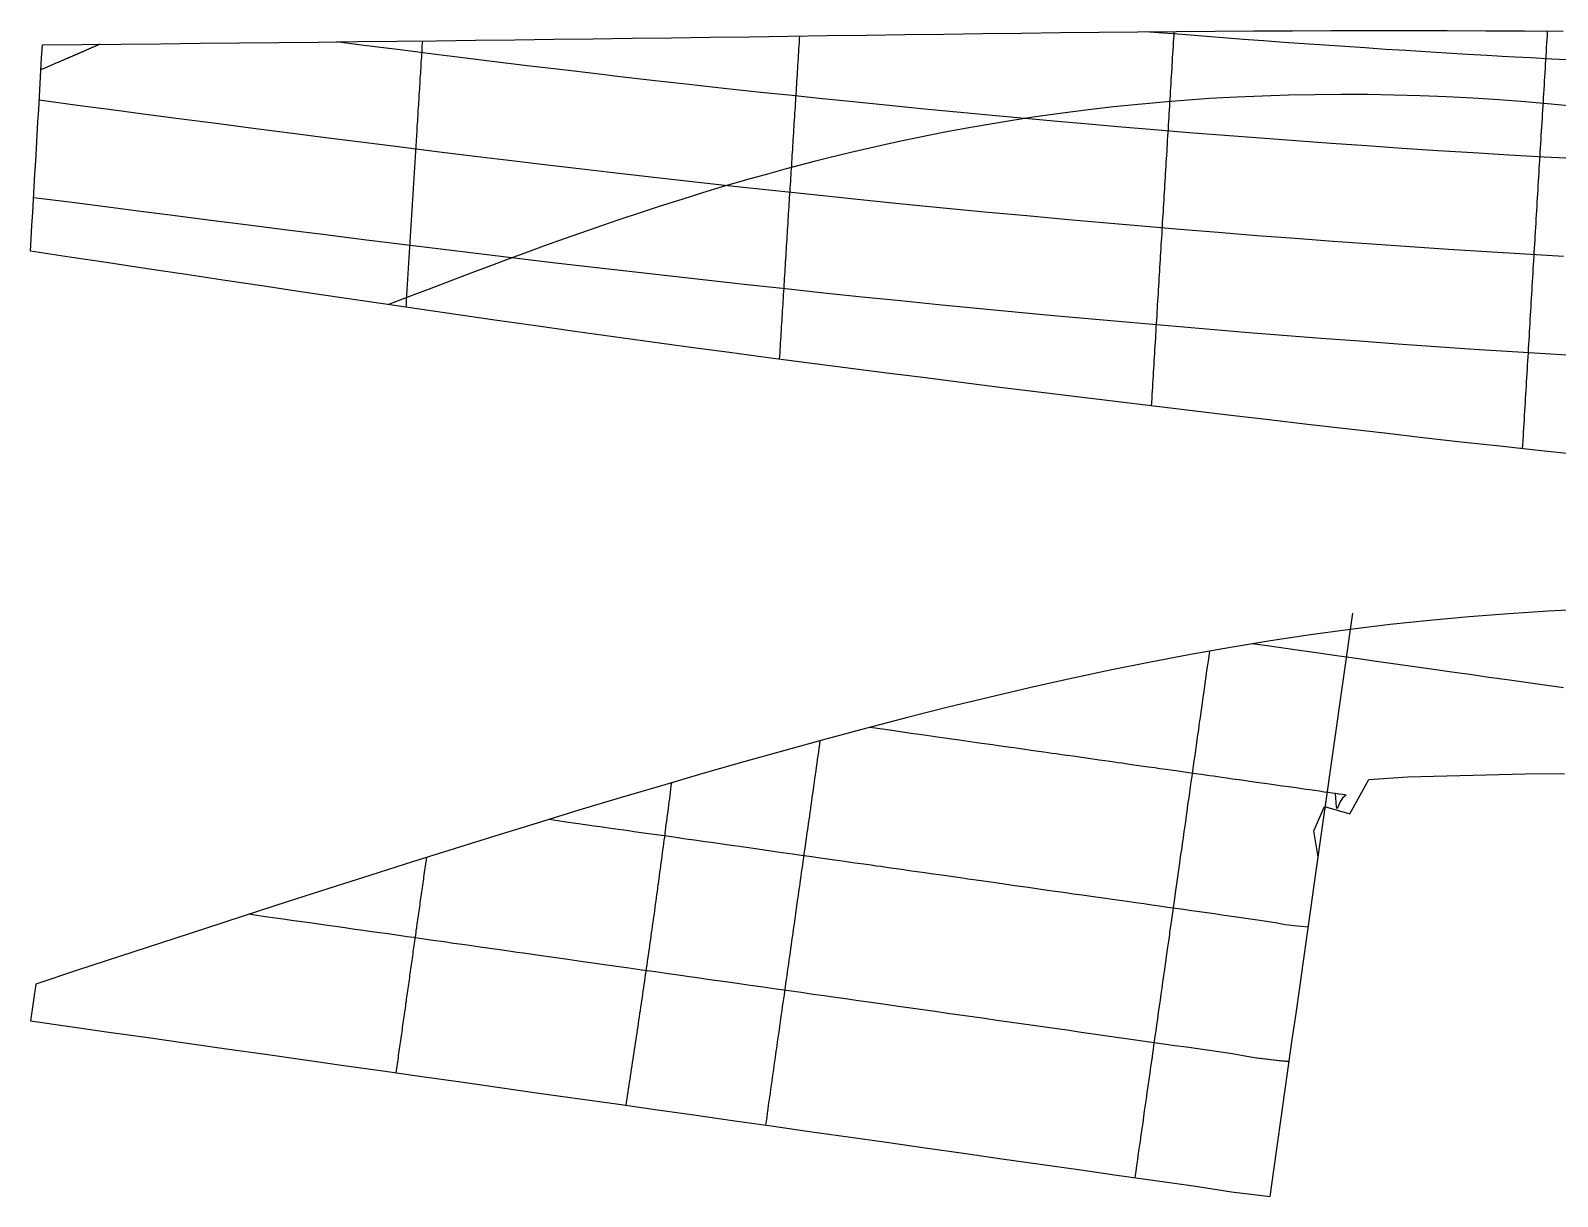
# Model space of a CAD drawing. Extents: x 0 to 10.8, y -3.3 to 3.4.
# Drawn here: x 0 to 1.682, y -2.163 to -0.88 of the extents above; entities that cross this region are included whole.
import ezdxf

# ---------------------------------------------------------------- set-up
doc = ezdxf.new("R2010")
doc.units = 0
doc.header["$MEASUREMENT"] = 0
for name, color, linetype in [('buttocks', 7, 'Continuous'), ('stations', 7, 'Continuous'), ('waterlines', 7, 'Continuous'), ('Борт', 7, 'Continuous'), ('Палуба', 7, 'Continuous')]:
    doc.layers.add(name, color=color, linetype=linetype)

msp = doc.modelspace()

# ---------------------------------------------------------------- linework, layer by layer
at = {"color": 4, "linetype": 'ByBlock'}
msp.add_line((1.4145, -1.8181), (1.4567, -1.5211), dxfattribs=at)
at = {"layer": 'buttocks', "color": 135}
for points in [[(0.0763, -0.8947), (0.0756, -0.895), (0.0749, -0.8953), (0.0743, -0.8956), (0.0736, -0.8959), (0.073, -0.8962), (0.0723, -0.8964), (0.0716, -0.8967), (0.071, -0.897), (0.0703, -0.8973), (0.0697, -0.8976), (0.069, -0.8979), (0.0684, -0.8982), (0.0677, -0.8984), (0.0671, -0.8987), (0.0664, -0.899), (0.0658, -0.8993), (0.0652, -0.8995), (0.0645, -0.8998), (0.0639, -0.9001), (0.0633, -0.9004), (0.0627, -0.9006), (0.0621, -0.9009), (0.0615, -0.9011), (0.0609, -0.9014), (0.0603, -0.9017), (0.0597, -0.9019), (0.0591, -0.9022), (0.0586, -0.9024), (0.058, -0.9027), (0.0575, -0.9029), (0.0569, -0.9031), (0.0564, -0.9034), (0.0558, -0.9036), (0.0553, -0.9038), (0.0548, -0.9041), (0.0543, -0.9043), (0.0538, -0.9045), (0.0533, -0.9047), (0.0528, -0.9049), (0.0523, -0.9051), (0.0518, -0.9054), (0.0513, -0.9056), (0.0509, -0.9058), (0.0504, -0.906), (0.0499, -0.9062), (0.0494, -0.9064), (0.0489, -0.9066), (0.0484, -0.9068), (0.0479, -0.907), (0.0474, -0.9073), (0.0469, -0.9075), (0.0464, -0.9077), (0.0459, -0.9079), (0.0454, -0.9081), (0.0448, -0.9084), (0.0443, -0.9086), (0.0437, -0.9089), (0.0432, -0.9091), (0.0426, -0.9093), (0.042, -0.9096), (0.0414, -0.9099), (0.0408, -0.9101), (0.0402, -0.9104), (0.0395, -0.9107), (0.0389, -0.9109), (0.0382, -0.9112), (0.0376, -0.9115), (0.0369, -0.9118), (0.0362, -0.9121), (0.0355, -0.9124), (0.0348, -0.9127), (0.0341, -0.913), (0.0333, -0.9133), (0.0326, -0.9136), (0.0319, -0.914), (0.0311, -0.9143), (0.0303, -0.9146), (0.0296, -0.9149), (0.0288, -0.9153), (0.028, -0.9156), (0.0272, -0.9159), (0.0264, -0.9163), (0.0256, -0.9166), (0.0248, -0.917), (0.024, -0.9173), (0.0232, -0.9177), (0.0224, -0.918), (0.0216, -0.9184), (0.0207, -0.9187), (0.0199, -0.9191), (0.0191, -0.9195), (0.0182, -0.9198), (0.0174, -0.9202), (0.0165, -0.9205), (0.0157, -0.9209), (0.0149, -0.9213), (0.014, -0.9216), (0.0132, -0.922), (0.0123, -0.9223), (0.0115, -0.9227)], [(1.7054, -0.9636), (1.675, -0.9606), (1.6463, -0.9581), (1.6176, -0.9559), (1.5886, -0.9541), (1.5598, -0.9526), (1.5308, -0.9514), (1.5019, -0.9506), (1.4729, -0.9501), (1.4439, -0.95), (1.415, -0.9502), (1.3859, -0.9507), (1.3566, -0.9517), (1.3287, -0.9529), (1.2986, -0.9546), (1.2659, -0.9569), (1.2519, -0.958), (1.2243, -0.9605), (1.193, -0.9636), (1.1654, -0.9668), (1.1366, -0.9705), (1.1043, -0.9751), (1.0817, -0.9785), (1.0639, -0.9815), (1.0358, -0.9862), (1.0071, -0.9916), (0.9767, -0.9977), (0.9588, -1.0014), (0.9373, -1.0061), (0.9036, -1.0139), (0.8779, -1.0202), (0.8633, -1.0238), (0.8323, -1.0319), (0.8092, -1.0383), (0.7912, -1.0433), (0.7619, -1.0518), (0.7403, -1.0583), (0.7184, -1.0651), (0.6912, -1.0738), (0.6736, -1.0796), (0.6471, -1.0884), (0.6299, -1.0943), (0.6059, -1.1026), (0.5879, -1.109), (0.5652, -1.1171), (0.5474, -1.1236), (0.5244, -1.132), (0.5077, -1.1382), (0.4832, -1.1474), (0.4678, -1.1533), (0.439, -1.1642), (0.4252, -1.1695), (0.3943, -1.1814)], [(1.6887, -1.6035), (1.665, -1.6002), (1.6472, -1.5976), (1.6266, -1.5947), (1.6063, -1.5919), (1.5879, -1.5892), (1.5656, -1.5861), (1.5482, -1.5836), (1.5246, -1.5803), (1.5063, -1.5777), (1.4825, -1.5743), (1.4602, -1.5711), (1.439, -1.5681), (1.411, -1.5642), (1.3951, -1.5619), (1.3648, -1.5576), (1.3457, -1.5549)], [(0.9249, -1.6468), (0.933, -1.6479), (0.9409, -1.649), (0.9486, -1.6501), (0.9561, -1.6512), (0.9632, -1.6522), (0.9698, -1.6531), (0.9759, -1.654), (0.9816, -1.6548), (0.9868, -1.6555), (0.9917, -1.6562), (0.9964, -1.6569), (1.0014, -1.6576), (1.0073, -1.6584), (1.0145, -1.6595), (1.0234, -1.6607), (1.033, -1.6621), (1.0425, -1.6634), (1.0508, -1.6646), (1.0569, -1.6655), (1.06, -1.6659), (1.0616, -1.6661), (1.0662, -1.6668), (1.0737, -1.6679), (1.083, -1.6692), (1.0929, -1.6706), (1.1024, -1.6719), (1.1103, -1.673), (1.1163, -1.6739), (1.121, -1.6746), (1.1252, -1.6752), (1.1299, -1.6758), (1.1355, -1.6766), (1.1417, -1.6775), (1.1484, -1.6784), (1.1555, -1.6795), (1.1628, -1.6805), (1.1701, -1.6815), (1.1771, -1.6825), (1.1835, -1.6834), (1.189, -1.6842), (1.1936, -1.6848), (1.1977, -1.6854), (1.2023, -1.6861), (1.2082, -1.6869), (1.2155, -1.688), (1.2235, -1.6891), (1.2313, -1.6902), (1.2383, -1.6912), (1.2438, -1.692), (1.2477, -1.6925), (1.2511, -1.693), (1.2556, -1.6936), (1.2616, -1.6945), (1.2687, -1.6955), (1.2761, -1.6965), (1.2832, -1.6976), (1.2894, -1.6984), (1.2944, -1.6991), (1.2988, -1.6998), (1.303, -1.7004), (1.3074, -1.701), (1.3123, -1.7017), (1.3178, -1.7025), (1.3242, -1.7034), (1.3314, -1.7044), (1.3387, -1.7054), (1.3454, -1.7064), (1.3506, -1.7071), (1.3537, -1.7075), (1.3555, -1.7078), (1.3592, -1.7083), (1.3648, -1.7091), (1.3717, -1.7101), (1.3789, -1.7111), (1.3857, -1.7121), (1.3916, -1.7129), (1.3964, -1.7136), (1.4001, -1.7141), (1.4026, -1.7145), (1.4052, -1.7148), (1.4091, -1.7154), (1.4142, -1.7161), (1.4198, -1.7169), (1.4251, -1.7177), (1.4297, -1.7183), (1.4338, -1.7189), (1.4376, -1.7194), (1.4413, -1.7201), (1.4448, -1.7206), (1.4478, -1.7208), (1.4494, -1.7211), (1.4481, -1.7224), (1.4453, -1.7248), (1.4429, -1.7282), (1.441, -1.7322), (1.4394, -1.7366), (1.4387, -1.7345), (1.4383, -1.7295), (1.4379, -1.7244), (1.4375, -1.7194)], [(0.5713, -1.7481), (0.5809, -1.7495), (0.5899, -1.7508), (0.5977, -1.7519), (0.6037, -1.7527), (0.6083, -1.7534), (0.6135, -1.7541), (0.621, -1.7552), (0.6301, -1.7565), (0.6394, -1.7578), (0.6474, -1.7589), (0.6535, -1.7598), (0.6588, -1.7605), (0.6649, -1.7614), (0.6725, -1.7625), (0.6809, -1.7637), (0.6897, -1.7649), (0.6982, -1.7661), (0.7061, -1.7672), (0.7133, -1.7683), (0.7194, -1.7691), (0.7249, -1.7699), (0.7315, -1.7708), (0.7406, -1.7721), (0.7522, -1.7738), (0.7643, -1.7755), (0.7746, -1.777), (0.7808, -1.7778), (0.7828, -1.7781), (0.7886, -1.7789), (0.7985, -1.7803), (0.8106, -1.7821), (0.823, -1.7838), (0.8337, -1.7853), (0.8421, -1.7865), (0.8488, -1.7875), (0.8548, -1.7883), (0.8607, -1.7892), (0.8674, -1.7901), (0.8755, -1.7913), (0.8855, -1.7927), (0.8966, -1.7943), (0.9079, -1.7959), (0.9181, -1.7973), (0.9261, -1.7984), (0.9316, -1.7992), (0.9365, -1.7999), (0.9426, -1.8008), (0.9504, -1.8019), (0.9597, -1.8032), (0.9704, -1.8047), (0.9823, -1.8064), (0.9946, -1.8081), (1.0063, -1.8098), (1.0165, -1.8112), (1.0241, -1.8123), (1.0287, -1.813), (1.0325, -1.8135), (1.0386, -1.8144), (1.0472, -1.8156), (1.0579, -1.8171), (1.0703, -1.8189), (1.0843, -1.8209), (1.0989, -1.8229), (1.113, -1.8249), (1.1254, -1.8267), (1.1348, -1.828), (1.14, -1.8288), (1.1425, -1.8291), (1.1485, -1.83), (1.1584, -1.8314), (1.1708, -1.8331), (1.1841, -1.835), (1.1969, -1.8368), (1.208, -1.8384), (1.2177, -1.8398), (1.2265, -1.841), (1.235, -1.8422), (1.2436, -1.8434), (1.2524, -1.8447), (1.2614, -1.846), (1.2702, -1.8472), (1.279, -1.8485), (1.2875, -1.8497), (1.2959, -1.8509), (1.3042, -1.852), (1.3123, -1.8532), (1.3204, -1.8543), (1.3284, -1.8555), (1.3362, -1.8566), (1.3439, -1.8576), (1.3516, -1.8587), (1.3591, -1.8598), (1.3664, -1.861), (1.3731, -1.8621), (1.3785, -1.8631), (1.3821, -1.8638), (1.386, -1.8644), (1.3918, -1.865), (1.3993, -1.8657), (1.4076, -1.8664)], [(1.3504, -2.0109), (1.3628, -2.0123), (1.3752, -2.0136), (1.3854, -2.0148), (1.373, -2.0136), (1.3606, -2.0122), (1.3482, -2.0106), (1.3359, -2.0086), (1.3235, -2.0065), (1.3111, -2.0045), (1.2986, -2.0026), (1.286, -2.0009), (1.2733, -1.9992), (1.2606, -1.9974), (1.2479, -1.9956), (1.2351, -1.9937), (1.2222, -1.9919), (1.2094, -1.9901), (1.1964, -1.9883), (1.1834, -1.9864), (1.1704, -1.9846), (1.1573, -1.9827), (1.1442, -1.9808), (1.131, -1.979), (1.1178, -1.9771), (1.1045, -1.9752), (1.0912, -1.9733), (1.0779, -1.9714), (1.0645, -1.9695), (1.051, -1.9676), (1.0375, -1.9657), (1.0238, -1.9638), (1.0101, -1.9618), (0.9965, -1.9599), (0.9831, -1.958), (0.9698, -1.9561), (0.956, -1.9542), (0.9413, -1.9521), (0.9261, -1.9499), (0.9118, -1.9479), (0.9003, -1.9463), (0.8921, -1.9451), (0.8843, -1.944), (0.8741, -1.9426), (0.8621, -1.9409), (0.849, -1.939), (0.8353, -1.9371), (0.8213, -1.9351), (0.807, -1.933), (0.7926, -1.931), (0.7785, -1.929), (0.7654, -1.9272), (0.7537, -1.9255), (0.7435, -1.924), (0.7346, -1.9228), (0.726, -1.9216), (0.7158, -1.9201), (0.7029, -1.9183), (0.6884, -1.9162), (0.6735, -1.9141), (0.6592, -1.9121), (0.6454, -1.9101), (0.6322, -1.9083), (0.6193, -1.9064), (0.6061, -1.9046), (0.5919, -1.9026), (0.576, -1.9003), (0.5602, -1.8981), (0.5481, -1.8963), (0.5429, -1.8956), (0.5361, -1.8947), (0.5221, -1.8927), (0.5059, -1.8904), (0.4926, -1.8885), (0.4834, -1.8872), (0.4754, -1.886), (0.4661, -1.8847), (0.4552, -1.8832), (0.443, -1.8815), (0.4311, -1.8798), (0.4217, -1.8784), (0.4147, -1.8774), (0.4057, -1.8762), (0.3935, -1.8744), (0.3816, -1.8727), (0.3734, -1.8716), (0.3665, -1.8706), (0.3571, -1.8693), (0.3462, -1.8677), (0.3358, -1.8662), (0.327, -1.865), (0.3199, -1.864), (0.3127, -1.863), (0.3018, -1.8614), (0.29, -1.8598), (0.2826, -1.8587), (0.2782, -1.8581), (0.2694, -1.8568), (0.2589, -1.8554), (0.2494, -1.854), (0.2405, -1.8527)]]:
    msp.add_lwpolyline(points, dxfattribs=at)
at = {"layer": 'stations', "color": 135}
for points in [[(0.4316, -0.891), (0.4314, -0.8939), (0.4312, -0.8968), (0.431, -0.8998), (0.4309, -0.9027), (0.4307, -0.9056), (0.4305, -0.9086), (0.4303, -0.9115), (0.4301, -0.9144), (0.4299, -0.9174), (0.4298, -0.9203), (0.4296, -0.9232), (0.4294, -0.9262), (0.4292, -0.9291), (0.429, -0.932), (0.4288, -0.935), (0.4287, -0.9379), (0.4285, -0.9408), (0.4283, -0.9438), (0.4281, -0.9467), (0.4279, -0.9496), (0.4278, -0.9526), (0.4276, -0.9555), (0.4274, -0.9584), (0.4272, -0.9614), (0.427, -0.9643), (0.4268, -0.9672), (0.4267, -0.9701), (0.4265, -0.9731), (0.4263, -0.976), (0.4261, -0.9789), (0.4259, -0.9819), (0.4257, -0.9848), (0.4256, -0.9877), (0.4254, -0.9907), (0.4252, -0.9936), (0.425, -0.9965), (0.4248, -0.9995), (0.4247, -1.0024), (0.4245, -1.0053), (0.4243, -1.0083), (0.4241, -1.0112), (0.4239, -1.0141), (0.4237, -1.0171), (0.4236, -1.02), (0.4234, -1.0229), (0.4232, -1.0259), (0.423, -1.0288), (0.4228, -1.0317), (0.4226, -1.0347), (0.4225, -1.0376), (0.4223, -1.0405), (0.4221, -1.0435), (0.4219, -1.0464), (0.4217, -1.0493), (0.4216, -1.0523), (0.4214, -1.0552), (0.4212, -1.0581), (0.421, -1.0611), (0.4208, -1.064), (0.4206, -1.0669), (0.4205, -1.0698), (0.4203, -1.0728), (0.4201, -1.0757), (0.4199, -1.0786), (0.4197, -1.0816), (0.4196, -1.0845), (0.4194, -1.0874), (0.4192, -1.0904), (0.419, -1.0933), (0.4188, -1.0962), (0.4186, -1.0992), (0.4185, -1.1021), (0.4183, -1.105), (0.4181, -1.108), (0.4179, -1.1109), (0.4177, -1.1138), (0.4176, -1.1168), (0.4174, -1.1197), (0.4172, -1.1226), (0.417, -1.1256), (0.4168, -1.1285), (0.4166, -1.1314), (0.4165, -1.1344), (0.4163, -1.1373), (0.4161, -1.1402), (0.4159, -1.1432), (0.4157, -1.1461), (0.4156, -1.149), (0.4154, -1.152), (0.4152, -1.1549), (0.415, -1.1578), (0.4148, -1.1608), (0.4146, -1.1637), (0.4145, -1.1666), (0.4143, -1.1695), (0.4141, -1.1725), (0.4139, -1.1754), (0.4137, -1.1783), (0.4136, -1.1813), (0.4134, -1.1842)], [(0.8252, -1.2415), (0.8254, -1.2379), (0.8256, -1.2344), (0.8258, -1.2308), (0.826, -1.2273), (0.8263, -1.2237), (0.8265, -1.2201), (0.8267, -1.2166), (0.8269, -1.213), (0.8271, -1.2095), (0.8274, -1.2059), (0.8276, -1.2023), (0.8278, -1.1988), (0.828, -1.1952), (0.8283, -1.1917), (0.8285, -1.1881), (0.8287, -1.1845), (0.8289, -1.181), (0.8291, -1.1774), (0.8294, -1.1739), (0.8296, -1.1703), (0.8298, -1.1668), (0.83, -1.1632), (0.8303, -1.1596), (0.8305, -1.1561), (0.8307, -1.1525), (0.8309, -1.149), (0.8311, -1.1454), (0.8314, -1.1418), (0.8316, -1.1383), (0.8318, -1.1347), (0.832, -1.1312), (0.8322, -1.1276), (0.8325, -1.124), (0.8327, -1.1205), (0.8329, -1.1169), (0.8331, -1.1134), (0.8334, -1.1098), (0.8336, -1.1062), (0.8338, -1.1027), (0.834, -1.0991), (0.8342, -1.0956), (0.8345, -1.092), (0.8347, -1.0884), (0.8349, -1.0849), (0.8351, -1.0813), (0.8354, -1.0778), (0.8356, -1.0742), (0.8358, -1.0707), (0.836, -1.0671), (0.8362, -1.0635), (0.8365, -1.06), (0.8367, -1.0564), (0.8369, -1.0529), (0.8371, -1.0493), (0.8374, -1.0457), (0.8376, -1.0422), (0.8378, -1.0386), (0.838, -1.0351), (0.8382, -1.0315), (0.8385, -1.0279), (0.8387, -1.0244), (0.8389, -1.0208), (0.8391, -1.0173), (0.8393, -1.0137), (0.8396, -1.0101), (0.8398, -1.0066), (0.84, -1.003), (0.8402, -0.9995), (0.8405, -0.9959), (0.8407, -0.9923), (0.8409, -0.9888), (0.8411, -0.9852), (0.8413, -0.9817), (0.8416, -0.9781), (0.8418, -0.9746), (0.842, -0.971), (0.8422, -0.9674), (0.8425, -0.9639), (0.8427, -0.9603), (0.8429, -0.9568), (0.8431, -0.9532), (0.8433, -0.9496), (0.8436, -0.9461), (0.8438, -0.9425), (0.844, -0.939), (0.8442, -0.9354), (0.8445, -0.9318), (0.8447, -0.9283), (0.8449, -0.9247), (0.8451, -0.9212), (0.8453, -0.9176), (0.8456, -0.914), (0.8458, -0.9105), (0.846, -0.9069), (0.8462, -0.9034), (0.8465, -0.8998), (0.8467, -0.8963), (0.8469, -0.8927), (0.8471, -0.8891), (0.8474, -0.8856)], [(1.2349, -1.2929), (1.2351, -1.2888), (1.2354, -1.2847), (1.2356, -1.2805), (1.2359, -1.2764), (1.2361, -1.2723), (1.2364, -1.2682), (1.2366, -1.264), (1.2369, -1.2599), (1.2371, -1.2558), (1.2374, -1.2517), (1.2376, -1.2476), (1.2379, -1.2434), (1.2381, -1.2393), (1.2384, -1.2352), (1.2386, -1.2311), (1.2389, -1.2269), (1.2391, -1.2228), (1.2394, -1.2187), (1.2396, -1.2146), (1.2399, -1.2104), (1.2401, -1.2063), (1.2404, -1.2022), (1.2406, -1.1981), (1.2409, -1.194), (1.2411, -1.1898), (1.2414, -1.1857), (1.2416, -1.1816), (1.2419, -1.1775), (1.2421, -1.1733), (1.2424, -1.1692), (1.2426, -1.1651), (1.2429, -1.161), (1.2431, -1.1568), (1.2434, -1.1527), (1.2436, -1.1486), (1.2439, -1.1445), (1.2441, -1.1404), (1.2444, -1.1362), (1.2446, -1.1321), (1.2449, -1.128), (1.2451, -1.1239), (1.2454, -1.1197), (1.2456, -1.1156), (1.2459, -1.1115), (1.2461, -1.1074), (1.2464, -1.1032), (1.2466, -1.0991), (1.2469, -1.095), (1.2471, -1.0909), (1.2474, -1.0867), (1.2476, -1.0826), (1.2479, -1.0785), (1.2481, -1.0744), (1.2484, -1.0703), (1.2486, -1.0661), (1.2489, -1.062), (1.2491, -1.0579), (1.2494, -1.0538), (1.2496, -1.0496), (1.2499, -1.0455), (1.2501, -1.0414), (1.2504, -1.0373), (1.2506, -1.0331), (1.2509, -1.029), (1.2511, -1.0249), (1.2514, -1.0208), (1.2516, -1.0167), (1.2519, -1.0125), (1.2521, -1.0084), (1.2524, -1.0043), (1.2526, -1.0002), (1.2529, -0.996), (1.2531, -0.9919), (1.2534, -0.9878), (1.2536, -0.9837), (1.2539, -0.9795), (1.2541, -0.9754), (1.2544, -0.9713), (1.2546, -0.9672), (1.2549, -0.9631), (1.2551, -0.9589), (1.2554, -0.9548), (1.2556, -0.9507), (1.2559, -0.9466), (1.2561, -0.9424), (1.2564, -0.9383), (1.2566, -0.9342), (1.2569, -0.9301), (1.2571, -0.9259), (1.2574, -0.9218), (1.2576, -0.9177), (1.2579, -0.9136), (1.2581, -0.9095), (1.2584, -0.9053), (1.2586, -0.9012), (1.2589, -0.8971), (1.2591, -0.893), (1.2594, -0.8888), (1.2596, -0.8847), (1.2599, -0.8806)], [(1.6708, -0.88), (1.6705, -0.8846), (1.6702, -0.8892), (1.6699, -0.8938), (1.6697, -0.8984), (1.6694, -0.903), (1.6691, -0.9076), (1.6688, -0.9122), (1.6685, -0.9168), (1.6683, -0.9214), (1.668, -0.926), (1.6677, -0.9306), (1.6674, -0.9352), (1.6672, -0.9398), (1.6669, -0.9444), (1.6666, -0.949), (1.6663, -0.9536), (1.6661, -0.9582), (1.6658, -0.9628), (1.6655, -0.9674), (1.6652, -0.972), (1.665, -0.9766), (1.6647, -0.9812), (1.6644, -0.9858), (1.6641, -0.9904), (1.6638, -0.995), (1.6636, -0.9996), (1.6633, -1.0042), (1.663, -1.0088), (1.6627, -1.0134), (1.6625, -1.018), (1.6622, -1.0226), (1.6619, -1.0272), (1.6616, -1.0318), (1.6614, -1.0364), (1.6611, -1.0411), (1.6608, -1.0457), (1.6605, -1.0503), (1.6603, -1.0549), (1.66, -1.0595), (1.6597, -1.0641), (1.6594, -1.0687), (1.6592, -1.0733), (1.6589, -1.0779), (1.6586, -1.0825), (1.6583, -1.0871), (1.6581, -1.0917), (1.6578, -1.0963), (1.6575, -1.1009), (1.6572, -1.1055), (1.657, -1.1101), (1.6567, -1.1147), (1.6564, -1.1193), (1.6561, -1.1239), (1.6559, -1.1285), (1.6556, -1.1331), (1.6553, -1.1377), (1.655, -1.1423), (1.6548, -1.1469), (1.6545, -1.1515), (1.6542, -1.1561), (1.6539, -1.1607), (1.6537, -1.1653), (1.6534, -1.1699), (1.6531, -1.1745), (1.6528, -1.1791), (1.6526, -1.1837), (1.6523, -1.1883), (1.652, -1.1929), (1.6517, -1.1975), (1.6515, -1.2021), (1.6512, -1.2067), (1.6509, -1.2113), (1.6507, -1.2159), (1.6504, -1.2205), (1.6501, -1.2251), (1.6498, -1.2297), (1.6496, -1.2343), (1.6493, -1.2389), (1.649, -1.2435), (1.6487, -1.2481), (1.6485, -1.2527), (1.6482, -1.2573), (1.6479, -1.2619), (1.6476, -1.2665), (1.6474, -1.2711), (1.6471, -1.2757), (1.6468, -1.2803), (1.6465, -1.2849), (1.6463, -1.2895), (1.646, -1.2941), (1.6457, -1.2987), (1.6455, -1.3033), (1.6452, -1.3079), (1.6449, -1.3125), (1.6446, -1.3171), (1.6444, -1.3217), (1.6441, -1.3263), (1.6438, -1.3309), (1.6435, -1.3355), (1.6433, -1.3401)], [(1.2987, -1.563), (1.2979, -1.5686), (1.2971, -1.5741), (1.2963, -1.5797), (1.2955, -1.5851), (1.2948, -1.5905), (1.294, -1.5959), (1.2932, -1.6015), (1.2924, -1.6074), (1.2915, -1.6137), (1.2906, -1.6199), (1.2898, -1.6255), (1.2891, -1.6301), (1.2887, -1.6333), (1.2883, -1.6361), (1.2878, -1.6397), (1.2871, -1.6442), (1.2864, -1.6495), (1.2856, -1.6551), (1.2848, -1.6608), (1.284, -1.6665), (1.2832, -1.6722), (1.2824, -1.678), (1.2816, -1.6837), (1.2807, -1.6894), (1.2799, -1.6952), (1.2791, -1.701), (1.2783, -1.7069), (1.2774, -1.7129), (1.2766, -1.7187), (1.2758, -1.7245), (1.275, -1.7301), (1.2742, -1.7353), (1.2736, -1.74), (1.273, -1.7439), (1.2726, -1.7472), (1.2721, -1.7507), (1.2714, -1.7555), (1.2705, -1.7615), (1.2696, -1.7683), (1.2686, -1.7752), (1.2677, -1.7816), (1.2669, -1.787), (1.2662, -1.7919), (1.2656, -1.7964), (1.2649, -1.8012), (1.2642, -1.8062), (1.2635, -1.8114), (1.2627, -1.8166), (1.262, -1.8216), (1.2613, -1.8266), (1.2605, -1.8321), (1.2597, -1.8384), (1.2586, -1.8457), (1.2575, -1.8536), (1.2564, -1.8612), (1.2555, -1.8678), (1.2548, -1.8724), (1.2545, -1.8748), (1.2541, -1.8774), (1.2535, -1.8822), (1.2525, -1.8889), (1.2514, -1.8967), (1.2502, -1.905), (1.2491, -1.9131), (1.248, -1.9205), (1.247, -1.9274), (1.2461, -1.934), (1.2452, -1.9406), (1.2442, -1.9472), (1.2433, -1.954), (1.2423, -1.961), (1.2413, -1.9679), (1.2403, -1.9747), (1.2394, -1.9811), (1.2386, -1.987), (1.2378, -1.9924), (1.2371, -1.9973), (1.2365, -2.0016), (1.236, -2.0055), (1.2354, -2.0096), (1.2347, -2.0146), (1.2338, -2.0206), (1.2329, -2.0274), (1.2319, -2.0346), (1.2308, -2.0419), (1.2298, -2.0491), (1.2288, -2.056), (1.2279, -2.0626), (1.2269, -2.0692), (1.226, -2.0758), (1.2251, -2.0824), (1.2241, -2.089), (1.2232, -2.0957), (1.2222, -2.1025), (1.2213, -2.1092), (1.2203, -2.1159), (1.2194, -2.1226), (1.2184, -2.1293), (1.2175, -2.1359), (1.2165, -2.1426)], [(0.8696, -1.6616), (0.8691, -1.6657), (0.8685, -1.6699), (0.8679, -1.6741), (0.8673, -1.6782), (0.8667, -1.6824), (0.8661, -1.6865), (0.8655, -1.6907), (0.8649, -1.6949), (0.8643, -1.699), (0.8637, -1.7032), (0.8632, -1.7073), (0.8626, -1.7115), (0.862, -1.7156), (0.8614, -1.7197), (0.8608, -1.7239), (0.8602, -1.728), (0.8596, -1.7322), (0.859, -1.7363), (0.8585, -1.7405), (0.8579, -1.7446), (0.8573, -1.7488), (0.8567, -1.7529), (0.8561, -1.7571), (0.8555, -1.7612), (0.8549, -1.7653), (0.8543, -1.7695), (0.8538, -1.7736), (0.8532, -1.7778), (0.8526, -1.7819), (0.852, -1.7861), (0.8514, -1.7902), (0.8508, -1.7944), (0.8502, -1.7985), (0.8496, -1.8027), (0.849, -1.8068), (0.8485, -1.811), (0.8479, -1.8151), (0.8473, -1.8193), (0.8467, -1.8235), (0.8461, -1.8276), (0.8455, -1.8318), (0.8449, -1.836), (0.8443, -1.8401), (0.8437, -1.8443), (0.8431, -1.8485), (0.8425, -1.8527), (0.842, -1.8569), (0.8414, -1.861), (0.8408, -1.8652), (0.8402, -1.8694), (0.8396, -1.8736), (0.839, -1.8778), (0.8384, -1.8821), (0.8378, -1.8863), (0.8372, -1.8905), (0.8366, -1.8947), (0.836, -1.8989), (0.8354, -1.9032), (0.8348, -1.9074), (0.8342, -1.9117), (0.8336, -1.9159), (0.833, -1.9202), (0.8324, -1.9244), (0.8318, -1.9287), (0.8312, -1.9329), (0.8306, -1.9372), (0.83, -1.9415), (0.8293, -1.9458), (0.8287, -1.9501), (0.8281, -1.9543), (0.8275, -1.9586), (0.8269, -1.9629), (0.8263, -1.9672), (0.8257, -1.9715), (0.8251, -1.9759), (0.8245, -1.9802), (0.8239, -1.9845), (0.8232, -1.9888), (0.8226, -1.9931), (0.822, -1.9975), (0.8214, -2.0018), (0.8208, -2.0061), (0.8202, -2.0105), (0.8196, -2.0148), (0.8189, -2.0192), (0.8183, -2.0235), (0.8177, -2.0279), (0.8171, -2.0323), (0.8165, -2.0366), (0.8159, -2.041), (0.8152, -2.0454), (0.8146, -2.0498), (0.814, -2.0541), (0.8134, -2.0585), (0.8127, -2.0629), (0.8121, -2.0673), (0.8115, -2.0717), (0.8109, -2.0761), (0.8103, -2.0805), (0.8096, -2.0849)], [(0.436, -1.7901), (0.4357, -1.7925), (0.4354, -1.7949), (0.435, -1.7972), (0.4347, -1.7996), (0.4344, -1.802), (0.434, -1.8043), (0.4337, -1.8067), (0.4334, -1.8091), (0.433, -1.8114), (0.4327, -1.8138), (0.4324, -1.8162), (0.432, -1.8185), (0.4317, -1.8209), (0.4314, -1.8233), (0.431, -1.8256), (0.4307, -1.828), (0.4303, -1.8304), (0.43, -1.8327), (0.4297, -1.8351), (0.4293, -1.8375), (0.429, -1.8398), (0.4287, -1.8422), (0.4283, -1.8446), (0.428, -1.8469), (0.4277, -1.8493), (0.4273, -1.8516), (0.427, -1.854), (0.4267, -1.8564), (0.4263, -1.8587), (0.426, -1.8611), (0.4257, -1.8635), (0.4253, -1.8658), (0.425, -1.8682), (0.4246, -1.8706), (0.4243, -1.8729), (0.424, -1.8753), (0.4236, -1.8777), (0.4233, -1.88), (0.423, -1.8824), (0.4226, -1.8847), (0.4223, -1.8871), (0.422, -1.8895), (0.4216, -1.8918), (0.4213, -1.8942), (0.421, -1.8966), (0.4206, -1.8989), (0.4203, -1.9013), (0.42, -1.9037), (0.4196, -1.906), (0.4193, -1.9084), (0.4189, -1.9108), (0.4186, -1.9131), (0.4183, -1.9155), (0.4179, -1.9179), (0.4176, -1.9202), (0.4173, -1.9226), (0.4169, -1.925), (0.4166, -1.9273), (0.4163, -1.9297), (0.4159, -1.9321), (0.4156, -1.9345), (0.4153, -1.9368), (0.4149, -1.9392), (0.4146, -1.9416), (0.4142, -1.9439), (0.4139, -1.9463), (0.4136, -1.9487), (0.4132, -1.9511), (0.4129, -1.9534), (0.4126, -1.9558), (0.4122, -1.9582), (0.4119, -1.9606), (0.4116, -1.9629), (0.4112, -1.9653), (0.4109, -1.9677), (0.4105, -1.9701), (0.4102, -1.9724), (0.4099, -1.9748), (0.4095, -1.9772), (0.4092, -1.9796), (0.4089, -1.982), (0.4085, -1.9843), (0.4082, -1.9867), (0.4078, -1.9891), (0.4075, -1.9915), (0.4072, -1.9938), (0.4068, -1.9962), (0.4065, -1.9986), (0.4062, -2.001), (0.4058, -2.0034), (0.4055, -2.0058), (0.4051, -2.0081), (0.4048, -2.0105), (0.4045, -2.0129), (0.4041, -2.0153), (0.4038, -2.0177), (0.4035, -2.02), (0.4031, -2.0224), (0.4028, -2.0248), (0.4024, -2.0272)]]:
    msp.add_lwpolyline(points, dxfattribs=at)
at = {"layer": 'waterlines', "color": 135}
for points in [[(1.6993, -0.9123), (1.6758, -0.9111), (1.6528, -0.9098), (1.6353, -0.9089), (1.6211, -0.9081), (1.6041, -0.9071), (1.5829, -0.9059), (1.5597, -0.9045), (1.5371, -0.9031), (1.5149, -0.9017), (1.4926, -0.9003), (1.4702, -0.8988), (1.4478, -0.8973), (1.4255, -0.8958), (1.4031, -0.8942), (1.3807, -0.8926), (1.3583, -0.891), (1.336, -0.8893), (1.3137, -0.8876), (1.291, -0.8859), (1.2687, -0.8841), (1.2478, -0.8825), (1.2281, -0.8809)], [(1.7066, -1.021), (1.6675, -1.0189), (1.6284, -1.0167), (1.5893, -1.0143), (1.5502, -1.0119), (1.5111, -1.0094), (1.472, -1.0067), (1.4329, -1.004), (1.3938, -1.0012), (1.3547, -0.9982), (1.3156, -0.9952), (1.2764, -0.9921), (1.2376, -0.9889), (1.1976, -0.9856), (1.1614, -0.9824), (1.1353, -0.9801), (1.0994, -0.9769), (1.0592, -0.9732), (1.0205, -0.9696), (0.9812, -0.9658), (0.9423, -0.9619), (0.9026, -0.9579), (0.8653, -0.9541), (0.8388, -0.9513), (0.8043, -0.9477), (0.7636, -0.9433), (0.7252, -0.939), (0.6848, -0.9345), (0.6496, -0.9304), (0.6234, -0.9274), (0.5864, -0.923), (0.547, -0.9183), (0.5057, -0.9133), (0.4763, -0.9096), (0.4463, -0.9059), (0.4073, -0.901), (0.367, -0.8959), (0.3371, -0.892)], [(1.6887, -1.1284), (1.6464, -1.126), (1.6041, -1.1234), (1.5619, -1.1207), (1.5196, -1.1179), (1.4774, -1.1149), (1.4351, -1.1119), (1.3929, -1.1087), (1.3507, -1.1055), (1.3084, -1.1021), (1.2662, -1.0986), (1.224, -1.0951), (1.1817, -1.0914), (1.1395, -1.0876), (1.0973, -1.0838), (1.055, -1.0798), (1.0129, -1.0758), (0.9714, -1.0717), (0.9458, -1.0692), (0.9008, -1.0646), (0.8593, -1.0603), (0.8168, -1.0558), (0.7746, -1.0512), (0.7323, -1.0466), (0.6899, -1.0418), (0.6479, -1.037), (0.6044, -1.0319), (0.5661, -1.0274), (0.5332, -1.0234), (0.4895, -1.0182), (0.4476, -1.013), (0.4048, -1.0077), (0.3637, -1.0025), (0.3165, -0.9965), (0.2916, -0.9934), (0.2452, -0.9874), (0.2043, -0.9821), (0.1603, -0.9763), (0.1241, -0.9716), (0.0946, -0.9677), (0.0519, -0.9621), (0.0095, -0.9564)], [(1.7168, -1.2384), (1.6746, -1.236), (1.6325, -1.2334), (1.5903, -1.2307), (1.5482, -1.2279), (1.506, -1.2249), (1.4639, -1.2218), (1.4217, -1.2187), (1.3796, -1.2154), (1.3375, -1.212), (1.2953, -1.2085), (1.2532, -1.2049), (1.211, -1.2012), (1.1689, -1.1975), (1.1268, -1.1936), (1.0846, -1.1897), (1.0425, -1.1856), (1.0003, -1.1815), (0.9582, -1.1773), (0.916, -1.173), (0.8738, -1.1686), (0.8316, -1.1641), (0.7894, -1.1596), (0.7473, -1.155), (0.7051, -1.1502), (0.6628, -1.1454), (0.6206, -1.1406), (0.5784, -1.1356), (0.5362, -1.1306), (0.4939, -1.1255), (0.4517, -1.1204), (0.4094, -1.1152), (0.3671, -1.11), (0.3248, -1.1047), (0.2826, -1.0994), (0.2402, -1.094), (0.1985, -1.0887), (0.1538, -1.083), (0.1215, -1.0789), (0.088, -1.0746), (0.0457, -1.0691), (0.0034, -1.0637)], [(0.706, -1.7079), (0.7055, -1.7114), (0.7051, -1.7149), (0.7046, -1.7184), (0.7042, -1.722), (0.7037, -1.7255), (0.7032, -1.729), (0.7028, -1.7325), (0.7023, -1.7361), (0.7019, -1.7396), (0.7014, -1.7431), (0.7009, -1.7466), (0.7005, -1.7501), (0.7, -1.7537), (0.6995, -1.7572), (0.6991, -1.7607), (0.6986, -1.7642), (0.6982, -1.7677), (0.6977, -1.7712), (0.6972, -1.7748), (0.6968, -1.7783), (0.6963, -1.7818), (0.6958, -1.7853), (0.6954, -1.7888), (0.6949, -1.7923), (0.6944, -1.7958), (0.6939, -1.7994), (0.6935, -1.8029), (0.693, -1.8064), (0.6925, -1.8099), (0.6921, -1.8134), (0.6916, -1.8169), (0.6911, -1.8204), (0.6906, -1.824), (0.6901, -1.8275), (0.6897, -1.831), (0.6892, -1.8345), (0.6887, -1.838), (0.6882, -1.8415), (0.6877, -1.8451), (0.6873, -1.8486), (0.6868, -1.8521), (0.6863, -1.8556), (0.6858, -1.8592), (0.6853, -1.8627), (0.6848, -1.8662), (0.6843, -1.8697), (0.6838, -1.8733), (0.6833, -1.8768), (0.6828, -1.8803), (0.6823, -1.8839), (0.6818, -1.8874), (0.6813, -1.8909), (0.6808, -1.8945), (0.6803, -1.898), (0.6798, -1.9016), (0.6793, -1.9051), (0.6788, -1.9087), (0.6782, -1.9122), (0.6777, -1.9158), (0.6772, -1.9193), (0.6767, -1.9229), (0.6762, -1.9264), (0.6757, -1.93), (0.6751, -1.9336), (0.6746, -1.9371), (0.6741, -1.9407), (0.6736, -1.9443), (0.673, -1.9478), (0.6725, -1.9514), (0.672, -1.955), (0.6714, -1.9585), (0.6709, -1.9621), (0.6704, -1.9657), (0.6698, -1.9693), (0.6693, -1.9729), (0.6688, -1.9765), (0.6682, -1.98), (0.6677, -1.9836), (0.6672, -1.9872), (0.6666, -1.9908), (0.6661, -1.9944), (0.6655, -1.998), (0.665, -2.0016), (0.6644, -2.0052), (0.6639, -2.0088), (0.6633, -2.0124), (0.6628, -2.016), (0.6623, -2.0197), (0.6617, -2.0233), (0.6612, -2.0269), (0.6606, -2.0305), (0.6601, -2.0341), (0.6595, -2.0377), (0.659, -2.0413), (0.6584, -2.045), (0.6579, -2.0486), (0.6573, -2.0522), (0.6568, -2.0558), (0.6562, -2.0595), (0.6556, -2.0631)]]:
    msp.add_lwpolyline(points, dxfattribs=at)
at = {"layer": 'Борт', "color": 134}
msp.add_lwpolyline([(1.703, -1.3466), (1.6607, -1.342), (1.6184, -1.3374), (1.5761, -1.3327), (1.5338, -1.328), (1.4915, -1.3231), (1.4491, -1.3182), (1.4068, -1.3133), (1.3645, -1.3083), (1.3221, -1.3033), (1.2798, -1.2983), (1.2374, -1.2932), (1.195, -1.2881), (1.1526, -1.2829), (1.1102, -1.2777), (1.0677, -1.2725), (1.0252, -1.2672), (0.9828, -1.2618), (0.9403, -1.2564), (0.8977, -1.251), (0.8552, -1.2454), (0.8126, -1.2399), (0.77, -1.2342), (0.7274, -1.2285), (0.6848, -1.2227), (0.6421, -1.2168), (0.5994, -1.2108), (0.5567, -1.2048), (0.514, -1.1987), (0.4712, -1.1926), (0.4285, -1.1864), (0.3857, -1.1802), (0.3429, -1.1739), (0.3, -1.1676), (0.2572, -1.1612), (0.2144, -1.1548), (0.1715, -1.1484), (0.1286, -1.142), (0.0858, -1.1355), (0.0429, -1.1291), (0, -1.1226), (0.0008, -1.1084), (0.0016, -1.0942), (0.0024, -1.08), (0.0033, -1.0658), (0.0041, -1.0516), (0.0049, -1.0374), (0.0057, -1.0232), (0.0065, -1.009), (0.0073, -0.9948), (0.0081, -0.9806), (0.009, -0.9664), (0.0098, -0.9521), (0.0106, -0.9379), (0.0114, -0.9237), (0.0122, -0.9095), (0.013, -0.8953), (0.0565, -0.8949), (0.0999, -0.8945), (0.1433, -0.8941), (0.1868, -0.8936), (0.2302, -0.8932), (0.2736, -0.8927), (0.3169, -0.8923), (0.3603, -0.8918), (0.4036, -0.8913), (0.4469, -0.8908), (0.4901, -0.8903), (0.5333, -0.8898), (0.5765, -0.8892), (0.6197, -0.8887), (0.6628, -0.8881), (0.7058, -0.8876), (0.7488, -0.887), (0.7918, -0.8864), (0.8347, -0.8858), (0.8776, -0.8851), (0.9205, -0.8845), (0.9633, -0.8839), (1.0061, -0.8834), (1.0489, -0.8828), (1.0917, -0.8823), (1.1344, -0.8818), (1.1771, -0.8813), (1.2197, -0.8809), (1.2624, -0.8806), (1.305, -0.8803), (1.3476, -0.88), (1.3902, -0.8798), (1.4328, -0.8797), (1.4754, -0.8796), (1.518, -0.8796), (1.5606, -0.8797), (1.6032, -0.8798), (1.6457, -0.8799), (1.6883, -0.8801)], dxfattribs=at)
at = {"layer": 'Палуба', "color": 9}
for points in [[(1.7149, -1.5169), (1.6716, -1.519), (1.6283, -1.5218), (1.5848, -1.5251), (1.5412, -1.5291), (1.4976, -1.5337), (1.4538, -1.539), (1.41, -1.545), (1.366, -1.5516), (1.322, -1.5588), (1.2779, -1.5666), (1.2336, -1.5751), (1.1893, -1.584), (1.1448, -1.5935), (1.1003, -1.6035), (1.0557, -1.6139), (1.0109, -1.6248), (0.9661, -1.6361), (0.9212, -1.6477), (0.8761, -1.6598), (0.831, -1.6722), (0.7858, -1.6849), (0.7404, -1.6978), (0.695, -1.7111), (0.6495, -1.7245), (0.6039, -1.7382), (0.5582, -1.7522), (0.5124, -1.7663), (0.4666, -1.7805), (0.4207, -1.795), (0.3747, -1.8096), (0.3287, -1.8243), (0.2826, -1.8391), (0.2366, -1.854), (0.1904, -1.869), (0.1443, -1.8841), (0.0981, -1.8992)], [(0.0981, -1.8992), (0.0519, -1.9144), (0.0058, -1.9296), (0.0054, -1.9321), (0.005, -1.9346), (0.0047, -1.9372), (0.0043, -1.9397), (0.004, -1.9422), (0.0036, -1.9448), (0.0032, -1.9473), (0.0029, -1.9499), (0.0025, -1.9524), (0.0022, -1.9549), (0.0018, -1.9575), (0.0014, -1.96), (0.0011, -1.9625), (0.0007, -1.9651), (0.0004, -1.9676), (0, -1.9701), (0.0432, -1.9763), (0.0863, -1.9824), (0.1295, -1.9885), (0.1726, -1.9946), (0.2158, -2.0007), (0.2589, -2.0068), (0.302, -2.013), (0.345, -2.0191), (0.388, -2.0252), (0.431, -2.0313), (0.474, -2.0373), (0.5169, -2.0434), (0.5598, -2.0495), (0.6026, -2.0556), (0.6453, -2.0616), (0.688, -2.0677), (0.7307, -2.0737), (0.7732, -2.0798), (0.8157, -2.0858), (0.8582, -2.0918), (0.9006, -2.0978), (0.943, -2.1038), (0.9854, -2.1098), (1.0277, -2.1158), (1.07, -2.1218), (1.1122, -2.1278), (1.1544, -2.1338), (1.1967, -2.1398), (1.2388, -2.1458), (1.281, -2.1518), (1.3231, -2.1585), (1.3654, -2.1634), (1.3695, -2.1346), (1.3736, -2.1058), (1.3777, -2.0771), (1.3818, -2.0483), (1.3858, -2.0195), (1.3899, -1.9907), (1.394, -1.962), (1.3981, -1.9332), (1.4022, -1.9044), (1.4063, -1.8756), (1.4104, -1.8469), (1.4145, -1.8181), (1.4185, -1.7893), (1.4136, -1.7607), (1.4255, -1.7342), (1.4534, -1.7421), (1.4741, -1.7042), (1.5171, -1.7014), (1.5603, -1.7001), (1.6034, -1.6991), (1.6465, -1.6982), (1.6896, -1.6975)]]:
    msp.add_lwpolyline(points, dxfattribs=at)

doc.saveas('drawing.dxf')
